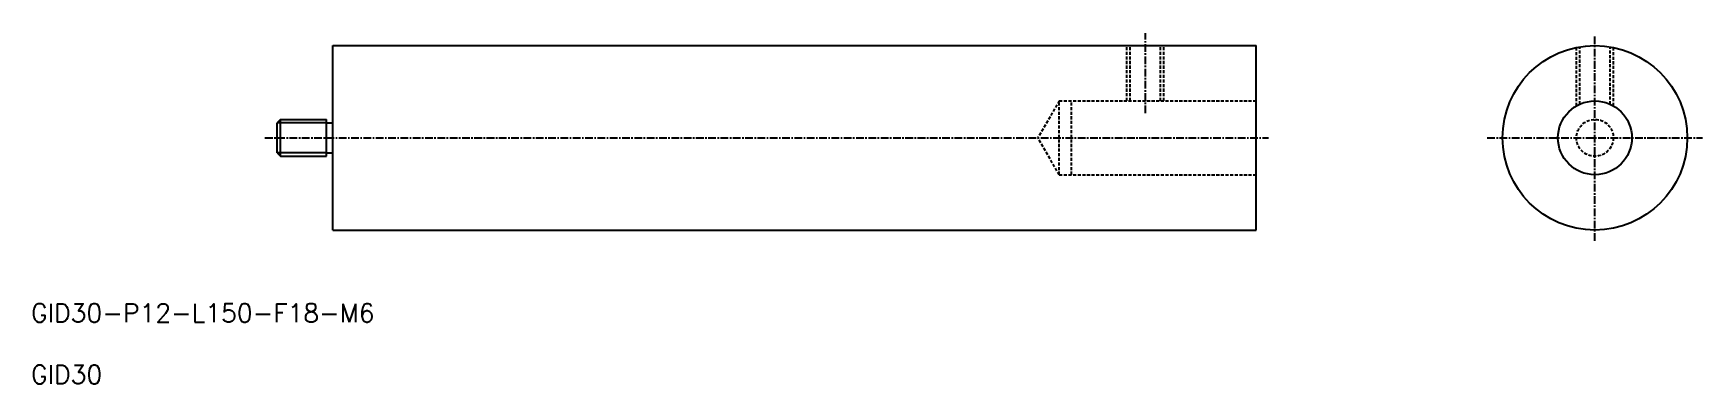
# Model space of a CAD drawing. Extents: x 10 to 281, y 10 to 67.
import ezdxf

# ---------------------------------------------------------------- set-up
doc = ezdxf.new("R2010")
doc.units = 0
doc.linetypes.add('CENTER', pattern=[2, 1.25, -0.25, 0.25, -0.25])
doc.linetypes.add('DASHED', pattern=[0.75, 0.5, -0.25])
doc.layers.get('0').update_dxf_attribs({"linetype": 'CONTINUOUS'})
doc.layers.add('CENTER', color=1, linetype='CENTER')
doc.styles.get("Standard").update_dxf_attribs({"font": 'txt.shx'})

msp = doc.modelspace()

# ---------------------------------------------------------------- linework, layer by layer
at = {"color": 7, "linetype": 'CONTINUOUS'}
for p, q in [((59, 65), (209, 65)), ((59, 35), (59, 65)), ((209, 35), (209, 65)), ((209, 35), (209, 65)), ((50.54, 53), (50, 52.46)), ((50, 47.54), (50, 52.46)), ((50.54, 53), (58, 53)), ((50.54, 47), (50.54, 53)), ((58, 47), (58, 53)), ((58, 52.46), (59, 52.46)), ((50, 47.54), (50.54, 47)), ((50.54, 47), (58, 47)), ((58, 47.54), (59, 47.54)), ((59, 35), (209, 35))]:
    msp.add_line(p, q, dxfattribs=at)
at = {"color": 3, "linetype": 'DASHED'}
for p, q in [((188, 56), (188, 65)), ((188.54, 56), (188.54, 65)), ((193.46, 56), (193.46, 65)), ((194, 56), (194, 65)), ((261, 55.2), (261, 64.7)), ((261.54, 55.47), (261.54, 64.8)), ((266.46, 55.47), (266.46, 64.8)), ((267, 55.2), (267, 64.7)), ((177, 56), (173.54, 50)), ((177, 44), (177, 56)), ((177, 56), (209, 56)), ((179, 44), (179, 56)), ((177, 44), (173.54, 50)), ((177, 44), (209, 44))]:
    msp.add_line(p, q, dxfattribs=at)
at = {"color": 3, "linetype": 'CONTINUOUS'}
for p, q in [((58, 52.46), (50, 52.46)), ((58, 47.54), (50, 47.54))]:
    msp.add_line(p, q, dxfattribs=at)
at = {"color": 7, "linetype": 'CONTINUOUS'}
for radius in [15, 6]:
    msp.add_circle((264, 50), radius, dxfattribs=at)
at = {"color": 3, "linetype": 'DASHED'}
msp.add_circle((264, 50), 3, dxfattribs=at)
at = {"layer": 'CENTER', "color": 1, "linetype": 'CENTER'}
for p, q in [((191, 54), (191, 67)), ((264, 33.25), (264, 66.75)), ((48, 50), (211, 50)), ((246.51, 50), (281.49, 50))]:
    msp.add_line(p, q, dxfattribs=at)

# ---------------------------------------------------------------- texts
at = {"color": 7, "linetype": 'CONTINUOUS'}
for s, p in [('GID30-P12-L150-F18-M6', (10, 20)), ('GID30', (10, 10))]:
    msp.add_text(s, height=3, dxfattribs=at).set_placement(p)

doc.saveas('drawing.dxf')
